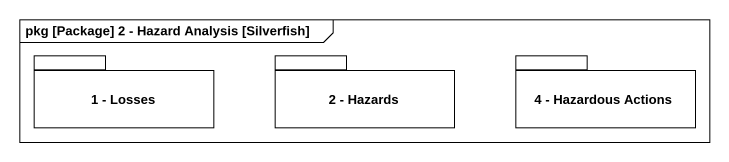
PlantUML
@startuml
mainframe pkg [Package] 2 - Hazard Analysis [Silverfish]
package "1 - Losses" as p1_Losses {
}
package "2 - Hazards" as p2_Hazards {
}
package "4 - Hazardous Actions" as p4_Hazardous_Actions {
}
@enduml
